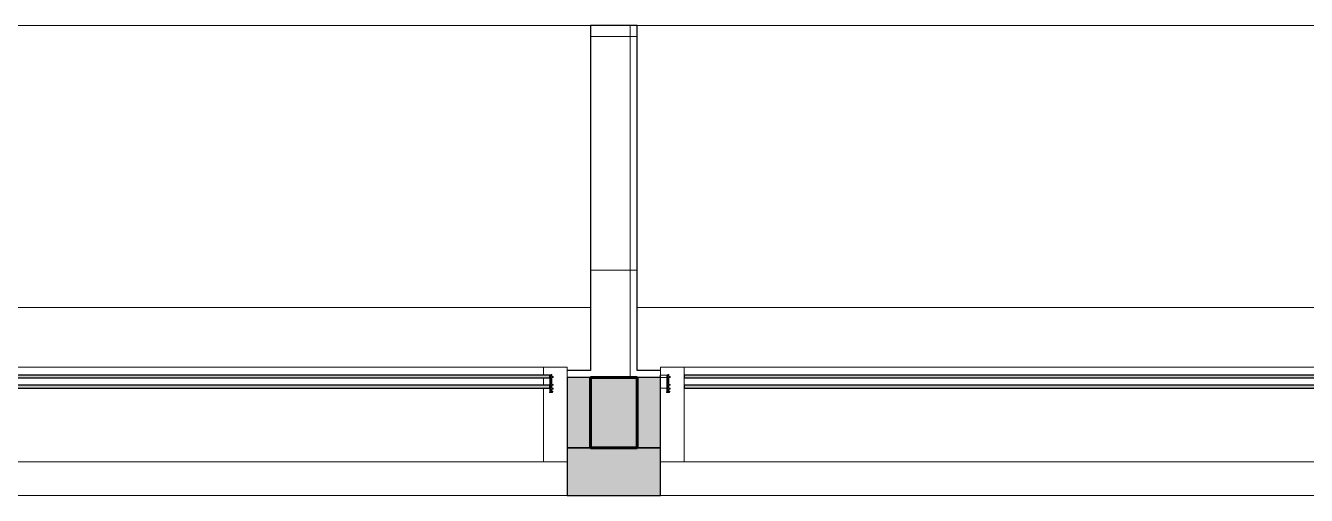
# Model space of a CAD drawing. Header units: millimetres. Extents: x 155927 to 317870, y -36033 to 97293.
# Drawn here: x 191480 to 194217, y 34246 to 35251 of the extents above; entities that cross this region are included whole.
import ezdxf

# ---------------------------------------------------------------- set-up
doc = ezdxf.new("R2010")
doc.units = ezdxf.units.MM
doc.header["$MEASUREMENT"] = 0
for name, color, linetype, lineweight in [('A-DETL-GENF', 7, 'CONTINUOUS', 9), ('A-GLAZ', 7, 'CONTINUOUS', 9), ('A-GLAZ-CURT', 7, 'CONTINUOUS', 9), ('A-GLAZ-CWMG', 7, 'CONTINUOUS', 9), ('A-WALL', 7, 'CONTINUOUS', 9), ('A-WALL-PATT', 7, 'CONTINUOUS', 9), ('I-WALL', 7, 'CONTINUOUS', 9), ('S-COLS-SYMB', 7, 'CONTINUOUS', 70)]:
    doc.layers.add(name, color=color, linetype=linetype, lineweight=lineweight)

msp = doc.modelspace()

# ---------------------------------------------------------------- hatches: boundary and pattern name
at = {"layer": 'A-GLAZ-CURT'}
h = msp.add_hatch(color=256, dxfattribs=at)
h.paths.add_polyline_path([(192599.8, 34475.1), (192599.8, 34481.1), (190708.8, 34481.1), (190708.8, 34475.1), (191863.9, 34475.1)], flags=0)
h.paths.add_polyline_path([(192599.8, 34497.1), (192599.8, 34503.1), (190708.8, 34503.1), (190708.8, 34497.1), (191863.9, 34497.1)], flags=0)
h = msp.add_hatch(color=256, dxfattribs=at)
h.paths.add_polyline_path([(192886.8, 34475.1), (194727.8, 34475.1), (194727.8, 34481.1), (192886.8, 34481.1)], flags=0)
h.paths.add_polyline_path([(194727.8, 34497.1), (194727.8, 34503.1), (192886.8, 34503.1), (192886.8, 34497.1), (193764.1, 34497.1)], flags=0)
at = {"layer": 'A-WALL-PATT'}
for points in [[(192836.8, 34347.6), (192836.8, 34497.6), (192636.8, 34497.6), (192636.8, 34347.6)], [(192836.8, 34245.6), (192836.8, 34347.6), (192636.8, 34347.6), (192636.8, 34245.6)]]:
    msp.add_hatch(color=256, dxfattribs=at).paths.add_polyline_path(points, flags=0)

# ---------------------------------------------------------------- linework, layer by layer
at = {"layer": 'A-DETL-GENF'}
for p, q in [((192599.8, 34502.6), (192601.8, 34468.6)), ((192601.8, 34502.6), (192599.8, 34468.6)), ((192599.8, 34502.6), (192601.8, 34502.6)), ((192599.8, 34468.6), (192599.8, 34502.6)), ((192601.8, 34468.6), (192601.8, 34503.6)), ((192601.8, 34502.6), (192601.8, 34468.6)), ((192602.3, 34504.1), (192603.8, 34504.1)), ((192604.3, 34503.6), (192604.3, 34500.6)), ((192604.3, 34497.6), (192604.3, 34483.6)), ((192604.8, 34500.1), (192607.2, 34500.1)), ((192607.2, 34498.1), (192604.8, 34498.1)), ((192604.8, 34483.1), (192606.9, 34483.1)), ((192607.1, 34482.9), (192607.1, 34481.3)), ((192607.4, 34499.9), (192607.4, 34498.3)), ((192849.8, 34502.6), (192851.8, 34468.6)), ((192851.8, 34502.6), (192849.8, 34468.6)), ((192849.8, 34502.6), (192851.8, 34502.6)), ((192849.8, 34468.6), (192849.8, 34502.6)), ((192851.8, 34468.6), (192851.8, 34503.6)), ((192851.8, 34502.6), (192851.8, 34468.6)), ((192852.3, 34504.1), (192853.8, 34504.1)), ((192854.3, 34503.6), (192854.3, 34500.6)), ((192854.3, 34497.6), (192854.3, 34483.6)), ((192854.8, 34500.1), (192857.2, 34500.1)), ((192857.2, 34498.1), (192854.8, 34498.1)), ((192854.8, 34483.1), (192856.9, 34483.1)), ((192857.1, 34482.9), (192857.1, 34481.3)), ((192857.4, 34499.9), (192857.4, 34498.3)), ((192599.6, 34466.8), (192601.3, 34467.6)), ((192601.8, 34468.6), (192599.8, 34468.6)), ((192603.9, 34465.6), (192599.9, 34465.6)), ((192603, 34467.7), (192602.8, 34467.6)), ((192603, 34466.8), (192604.1, 34466.8)), ((192604.3, 34472.7), (192603.3, 34468)), ((192604.3, 34480.6), (192604.3, 34475.6)), ((192606.9, 34481.1), (192604.8, 34481.1)), ((192604.8, 34475.1), (192606.8, 34475.1)), ((192606.8, 34473.1), (192604.8, 34473.1)), ((192604.9, 34467.6), (192604.9, 34468.1)), ((192605.1, 34468.3), (192605.9, 34468.3)), ((192606.1, 34468.1), (192606.1, 34467.3)), ((192607, 34474.9), (192607, 34473.3)), ((192849.6, 34466.8), (192851.3, 34467.6)), ((192851.8, 34468.6), (192849.8, 34468.6)), ((192853.9, 34465.6), (192849.9, 34465.6)), ((192853, 34467.7), (192852.8, 34467.6)), ((192853, 34466.8), (192854.1, 34466.8)), ((192854.3, 34472.7), (192853.3, 34468)), ((192854.3, 34480.6), (192854.3, 34475.6)), ((192856.9, 34481.1), (192854.8, 34481.1)), ((192854.8, 34475.1), (192856.8, 34475.1)), ((192856.8, 34473.1), (192854.8, 34473.1)), ((192854.9, 34467.6), (192854.9, 34468.1)), ((192855.1, 34468.3), (192855.9, 34468.3)), ((192856.1, 34468.1), (192856.1, 34467.3)), ((192857, 34474.9), (192857, 34473.3))]:
    msp.add_line(p, q, dxfattribs=at)
for centre, radius, start, end in [((192602.3, 34503.6), 0.5, 90, 180), ((192603.8, 34503.6), 0.5, 0, 90), ((192604.8, 34500.6), 0.5, 180, 270), ((192604.8, 34497.6), 0.5, 90, 180), ((192604.8, 34483.6), 0.5, 180, 270), ((192606.9, 34482.9), 0.2, 359, 90), ((192607.2, 34499.9), 0.2, 359, 90), ((192607.2, 34498.3), 0.2, 270, 359), ((192852.3, 34503.6), 0.5, 90, 180), ((192853.8, 34503.6), 0.5, 0, 90), ((192854.8, 34500.6), 0.5, 180, 270), ((192854.8, 34497.6), 0.5, 90, 180), ((192854.8, 34483.6), 0.5, 180, 270), ((192856.9, 34482.9), 0.2, 359, 90), ((192857.2, 34499.9), 0.2, 359, 90), ((192857.2, 34498.3), 0.2, 270, 359), ((192599.9, 34466.3), 0.65, 115, 270), ((192600.8, 34468.5), 1, 295, 359.9999), ((192603, 34467.2), 0.4, 114.9999, 270), ((192602.8, 34468.1), 0.5, 294.9999, 347.698), ((192603.9, 34468.6), 3, 270, 327.6077), ((192604.1, 34467.6), 0.8, 270, 0), ((192604.8, 34480.6), 0.5, 90, 180), ((192604.8, 34475.6), 0.5, 180, 270), ((192604.8, 34472.6), 0.5, 90, 167.698), ((192605.1, 34468.1), 0.2, 90, 180), ((192605.9, 34468.1), 0.2, 0, 90), ((192606.2, 34467.1), 0.2, 327.6077, 90.0001), ((192606.8, 34474.9), 0.2, 359, 90), ((192606.8, 34473.3), 0.2, 270, 359), ((192606.9, 34481.3), 0.2, 270, 359), ((192849.9, 34466.3), 0.65, 115, 270), ((192850.8, 34468.5), 1, 295, 359.9999), ((192853, 34467.2), 0.4, 114.9999, 270), ((192852.8, 34468.1), 0.5, 294.9999, 347.698), ((192853.9, 34468.6), 3, 270, 327.6077), ((192854.1, 34467.6), 0.8, 270, 0), ((192854.8, 34480.6), 0.5, 90, 180), ((192854.8, 34475.6), 0.5, 180, 270), ((192854.8, 34472.6), 0.5, 90, 167.698), ((192855.1, 34468.1), 0.2, 90, 180), ((192855.9, 34468.1), 0.2, 0, 90), ((192856.2, 34467.1), 0.2, 327.6077, 90.0001), ((192856.8, 34474.9), 0.2, 359, 90), ((192856.8, 34473.3), 0.2, 270, 359), ((192856.9, 34481.3), 0.2, 270, 359)]:
    msp.add_arc(centre, radius, start, end, dxfattribs=at)
at = {"layer": 'A-GLAZ'}
for p, q in [((192686.8, 35250.6), (190658.8, 35250.6)), ((194814.8, 35250.6), (192786.8, 35250.6)), ((192836.8, 34497.6), (192849.8, 34497.6))]:
    msp.add_line(p, q, dxfattribs=at)
at = {"layer": 'A-GLAZ', "lineweight": 30}
for p, q in [((192786.8, 35250.6), (192686.8, 35250.6)), ((192686.8, 35250.6), (192686.8, 34512.6)), ((192786.8, 34512.6), (192786.8, 35250.6)), ((192686.8, 34512.6), (192636.8, 34512.6)), ((192836.8, 34512.6), (192786.8, 34512.6)), ((192836.8, 34497.6), (192836.8, 34503.1))]:
    msp.add_line(p, q, dxfattribs=at)
at = {"layer": 'A-GLAZ', "linetype": 'Continuous'}
for p, q in [((192771.8, 34497.6), (192771.8, 35250.6)), ((192686.8, 35227.6), (192786.8, 35227.6)), ((192686.8, 34727.6), (192786.8, 34727.6))]:
    msp.add_line(p, q, dxfattribs=at)
at = {"layer": 'A-GLAZ-CURT', "lineweight": 30}
for p, q in [((192599.8, 34503.1), (190708.8, 34503.1)), ((190708.8, 34497.1), (192599.8, 34497.1)), ((192599.8, 34497.1), (192599.8, 34503.1)), ((194727.8, 34503.1), (192886.8, 34503.1)), ((192886.8, 34503.1), (192886.8, 34497.1)), ((192886.8, 34497.1), (194727.8, 34497.1)), ((192599.8, 34481.1), (190708.8, 34481.1)), ((190708.8, 34475.1), (192599.8, 34475.1)), ((192599.8, 34475.1), (192599.8, 34481.1)), ((194727.8, 34481.1), (192886.8, 34481.1)), ((192886.8, 34481.1), (192886.8, 34475.1)), ((192886.8, 34475.1), (194727.8, 34475.1))]:
    msp.add_line(p, q, dxfattribs=at)
at = {"layer": 'A-GLAZ-CWMG'}
for p, q in [((192586.8, 34520.1), (190708.8, 34520.1)), ((194714.8, 34520.1), (192886.8, 34520.1)), ((192586.8, 34497.1), (192586.8, 34481.1)), ((190708.8, 34317.6), (192586.8, 34317.6)), ((192886.8, 34317.6), (194714.8, 34317.6))]:
    msp.add_line(p, q, dxfattribs=at)
at = {"layer": 'A-GLAZ-CWMG', "lineweight": 20}
for p, q in [((192586.8, 34520.1), (192586.8, 34503.1)), ((192636.8, 34520.1), (192586.8, 34520.1)), ((192636.8, 34317.6), (192636.8, 34520.1)), ((192586.8, 34503.1), (192599.8, 34503.1)), ((192599.8, 34503.1), (192599.8, 34475.1)), ((192599.8, 34475.1), (192586.8, 34475.1)), ((192586.8, 34475.1), (192586.8, 34317.6)), ((192586.8, 34317.6), (192636.8, 34317.6))]:
    msp.add_line(p, q, dxfattribs=at)
at = {"layer": 'A-GLAZ-CWMG', "lineweight": 20, "extrusion": (0, 0, -1)}
for p, q in [((192886.8, 34520.1), (192836.8, 34520.1)), ((192836.8, 34520.1), (192836.8, 34503.1)), ((192886.8, 34317.6), (192886.8, 34520.1)), ((192836.8, 34503.1), (192849.8, 34503.1)), ((192849.8, 34503.1), (192849.8, 34475.1)), ((192849.8, 34475.1), (192836.8, 34475.1)), ((192836.8, 34475.1), (192836.8, 34317.6)), ((192836.8, 34317.6), (192886.8, 34317.6))]:
    msp.add_line(p, q, dxfattribs=at)
at = {"layer": 'A-WALL'}
for p, q in [((190658.8, 34647.6), (192686.8, 34647.6)), ((192786.8, 34647.6), (194814.8, 34647.6))]:
    msp.add_line(p, q, dxfattribs=at)
at = {"layer": 'A-WALL', "lineweight": 30}
for p, q in [((192836.8, 34497.6), (192636.8, 34497.6)), ((192636.8, 34497.6), (192636.8, 34347.6)), ((192836.8, 34347.6), (192836.8, 34497.6)), ((192636.8, 34347.6), (192836.8, 34347.6))]:
    msp.add_line(p, q, dxfattribs=at)
at = {"layer": 'I-WALL', "lineweight": 30}
for p, q in [((192836.8, 34347.6), (192636.8, 34347.6)), ((192636.8, 34347.6), (192636.8, 34245.6)), ((192836.8, 34245.6), (192836.8, 34347.6)), ((192636.8, 34245.6), (192836.8, 34245.6))]:
    msp.add_line(p, q, dxfattribs=at)
at = {"layer": 'I-WALL'}
for p, q in [((192636.8, 34245.6), (190658.8, 34245.6)), ((194764.8, 34245.6), (192836.8, 34245.6))]:
    msp.add_line(p, q, dxfattribs=at)
at = {"layer": 'S-COLS-SYMB', "lineweight": 60}
for p, q in [((192686.8, 34497.6), (192786.8, 34497.6)), ((192686.8, 34347.6), (192686.8, 34497.6)), ((192786.8, 34347.6), (192786.8, 34497.6)), ((192686.8, 34347.6), (192786.8, 34347.6))]:
    msp.add_line(p, q, dxfattribs=at)

doc.saveas('drawing.dxf')
